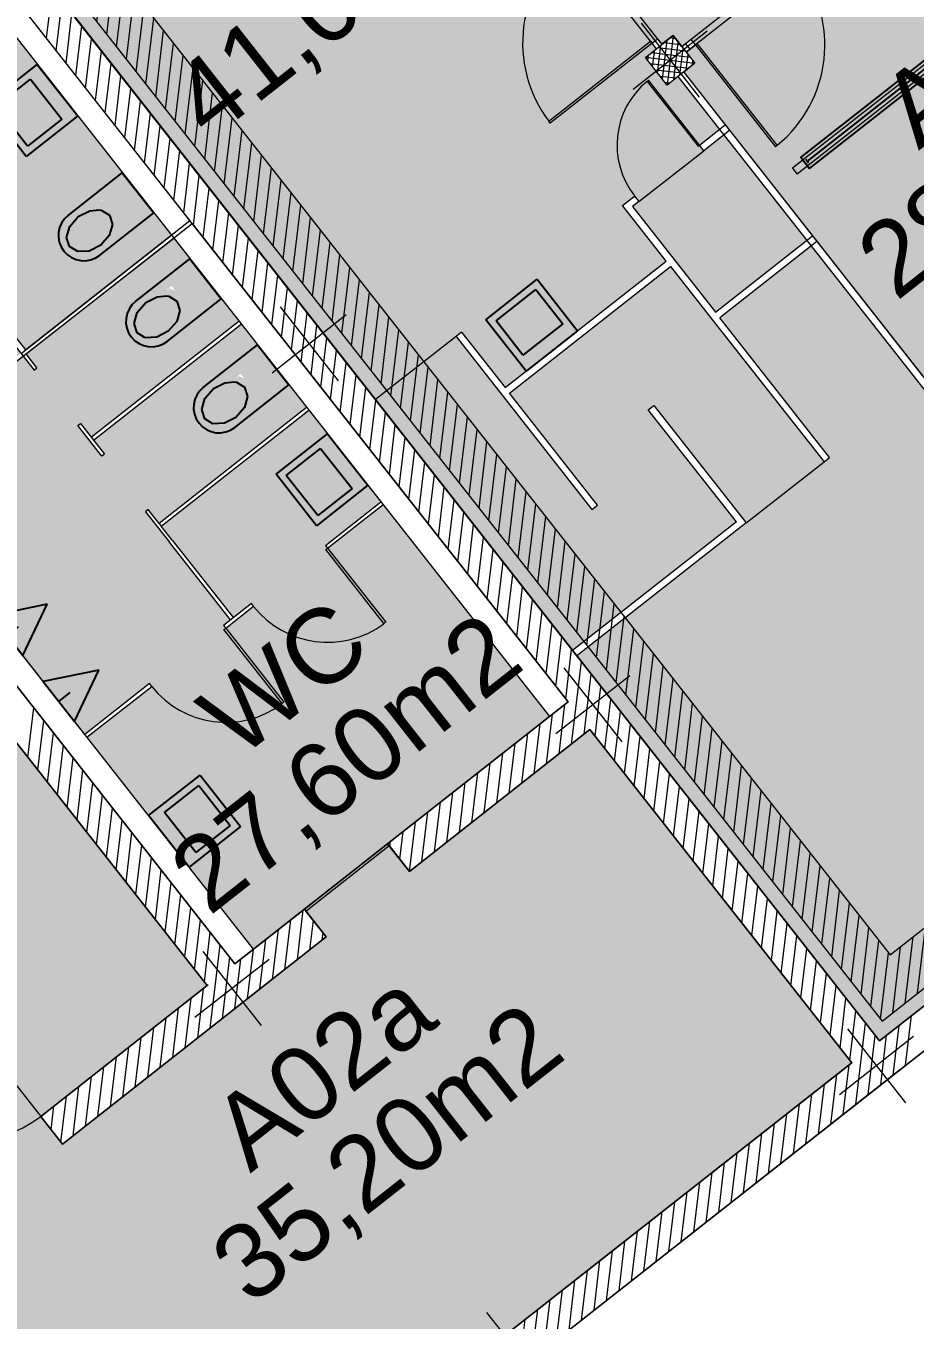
# Model space of a CAD drawing. Header units: metres. Extents: x 2540421 to 2540539, y 1181212 to 1181315.
# Drawn here: x 2540454.29 to 2540461.85, y 1181231.84 to 1181242.83 of the extents above; entities that cross this region are included whole.
import ezdxf

# ---------------------------------------------------------------- set-up
doc = ezdxf.new("R2010")
doc.units = ezdxf.units.M
doc.header["$LTSCALE"] = 5080
for name, color, linetype in [('A1I41---E-(appareils_sanitaires)', 7, 'Continuous'), ('Axe batim.', 7, 'Continuous'), ('Luminaire', 7, 'Continuous')]:
    doc.layers.add(name, color=color, linetype=linetype)
for name, color, linetype, lineweight in [('CLOISONS', 7, 'Continuous', 20), ('Detection incendie', 7, 'Continuous', 20), ('HEIG-FLOOR', 10, 'Continuous', 20), ('HEIG-PORTES', 130, 'Continuous', 20), ('HEIG-ROOM', 160, 'Continuous', 20), ('L_GENDE', 7, 'Continuous', 20), ('MURS_ET_PILIERS', 7, 'Continuous', 20), ('PORTES', 7, 'Continuous', 20), ('Surface', 7, 'Continuous', 20), ('TRAME-MUR', 7, 'Continuous', 20), ('Z-contour', 7, 'Continuous', 20), ('Z-couleur', 7, 'Continuous', 20)]:
    doc.layers.add(name, color=color, linetype=linetype, lineweight=lineweight)
doc.styles.add('Helvetica (bold)', font='arial.ttf', dxfattribs={"height": 150})

# ---------------------------------------------------------------- blocks, each defined once
blk = doc.blocks.new('A-100-D')
at = {"layer": 'PORTES', "linetype": 'Continuous', "lineweight": 20}
for p, q in [((0, 1000), (-20, 1000)), ((-20, 1000), (-20, 0)), ((0, 0), (0, 1000)), ((-20, 0), (0, 0))]:
    blk.add_line(p, q, dxfattribs=at)
blk.add_arc((0, 0), 1000, 91.1846, 180, dxfattribs=at)
blk = doc.blocks.new('Ice body-T5')
at = {"layer": 'Luminaire', "color": 5, "linetype": 'ByBlock', "ltscale": 0.35}
for p, q in [((20, -20), (20, 20)), ((20, 0), (1450, 0)), ((1450, -20), (1450, 20))]:
    blk.add_line(p, q, dxfattribs=at)
blk.add_lwpolyline([(0, -60), (1470, -60), (1470, 60), (0, 60)], close=True, dxfattribs=at)
blk = doc.blocks.new('LAVABO')
at = {"layer": 'A1I41---E-(appareils_sanitaires)'}
for points in [[(-556, 278), (0, 278)], [(-556, -278), (-556, 278)], [(0, 278), (0, 278)], [(0, 278), (0, -278)], [(-494, 216), (-123, 216)], [(-494, -216), (-494, 216)], [(-123, 216), (-123, 216)], [(-123, 216), (-123, -216)], [(-123, -216), (-494, -216)], [(0, -278), (-556, -278)]]:
    blk.add_lwpolyline(points, dxfattribs=at)
blk = doc.blocks.new('URINOIR')
at = {"layer": 'A1I41---E-(appareils_sanitaires)'}
for p, q in [((-216, 0), (0, -432)), ((216, 0), (-216, 0)), ((0, 0), (0, -123)), ((0, -432), (216, 0))]:
    blk.add_line(p, q, dxfattribs=at)
blk = doc.blocks.new('WC')
at = {"layer": 'A1I41---E-(appareils_sanitaires)'}
for p, q in [((0, -216), (0, 216)), ((586, 216), (0, 216)), ((338, 77), (417, 134)), ((417, 134), (525, 155)), ((525, 155), (633, 134)), ((633, 134), (712, 77)), ((309, 0), (338, 77)), ((338, -77), (309, 0)), ((712, 77), (741, 0)), ((741, 0), (712, -77)), ((349, -89), (338, -77)), ((417, -134), (349, -89)), ((712, -77), (633, -134)), ((586, -216), (0, -216)), ((525, -155), (417, -134)), ((633, -134), (525, -155))]:
    blk.add_line(p, q, dxfattribs=at)
blk.add_arc((586, 0), 216, 270, 90, dxfattribs=at)

msp = doc.modelspace()

# ---------------------------------------------------------------- hatches: boundary and pattern name
at = {"layer": 'Detection incendie', "linetype": 'Continuous', "lineweight": 0}
h = msp.add_hatch(dxfattribs=at)
h.set_pattern_fill('ANSI31', color=5, scale=0.03, angle=38.1665, style=0)
h.set_pattern_definition([(83.166527, (2540446.29578, 1180766.048435), (-0.09457336, 0.01133323), [])])
h.paths.add_polyline_path([(2540479, 1181248.587), (2540472.548, 1181256.796), (2540455.182, 1181243.147), (2540461.634, 1181234.938)], flags=16)
h.paths.add_polyline_path([(2540479.562, 1181248.52), (2540472.615, 1181257.358), (2540454.62, 1181243.214), (2540461.567, 1181234.376)])
at = {"layer": 'Z-couleur', "linetype": 'Continuous', "lineweight": 0, "true_color": 0xffd1ff}
msp.add_hatch(color=7, dxfattribs=at).paths.add_polyline_path([(2540465.255, 1181241.703), (2540465.215, 1181241.672), (2540465.03, 1181241.908), (2540465.12, 1181241.979), (2540462.896, 1181244.81), (2540462.805, 1181244.738), (2540462.731, 1181244.833), (2540461.284, 1181243.696), (2540461.237, 1181243.659), (2540461.2, 1181243.706), (2540461.247, 1181243.743), (2540462.694, 1181244.88), (2540462.618, 1181244.977), (2540462.623, 1181244.976), (2540462.71, 1181245.045), (2540460.49, 1181247.87), (2540460.48, 1181247.871), (2540460.395, 1181247.805), (2540460.321, 1181247.899), (2540458.874, 1181246.762), (2540458.827, 1181246.725), (2540457.569, 1181245.736), (2540457.491, 1181245.674), (2540457.565, 1181245.58), (2540457.471, 1181245.506), (2540457.495, 1181245.474), (2540457.532, 1181245.427), (2540457.674, 1181245.246), (2540458.669, 1181243.981), (2540458.622, 1181243.944), (2540457.627, 1181245.209), (2540454.703, 1181242.911), (2540457.261, 1181239.656), (2540457.945, 1181240.193), (2540457.992, 1181240.23), (2540458.363, 1181239.759), (2540459.731, 1181240.834), (2540459.36, 1181241.306), (2540459.462, 1181241.386), (2540459.499, 1181241.339), (2540460.05, 1181241.771), (2540460.013, 1181241.819), (2540460.186, 1181241.954), (2540459.833, 1181242.403), (2540459.739, 1181242.328), (2540459.554, 1181242.564), (2540459.648, 1181242.638), (2540459.611, 1181242.686), (2540459.658, 1181242.723), (2540459.695, 1181242.676), (2540459.792, 1181242.752), (2540459.792, 1181242.747), (2540459.864, 1181242.655), (2540459.895, 1181242.68), (2540459.942, 1181242.717), (2540459.979, 1181242.67), (2540459.901, 1181242.608), (2540459.977, 1181242.511), (2540459.972, 1181242.512), (2540459.881, 1181242.44), (2540462.105, 1181239.609), (2540462.2, 1181239.683), (2540462.385, 1181239.448), (2540462.291, 1181239.373), (2540462.315, 1181239.342), (2540462.352, 1181239.295), (2540462.305, 1181239.258), (2540462.243, 1181239.336), (2540462.149, 1181239.262), (2540461.964, 1181239.498), (2540462.058, 1181239.572), (2540460.964, 1181240.964), (2540460.186, 1181240.352), (2540461.119, 1181239.165), (2540461.072, 1181239.128), (2540460.411, 1181238.609), (2540458.973, 1181237.478), (2540461.543, 1181234.207), (2540464.468, 1181236.506), (2540463.331, 1181237.953), (2540463.294, 1181238), (2540463.341, 1181238.037), (2540464.515, 1181236.543), (2540467.479, 1181238.873)])
at = {"layer": 'Z-couleur', "linetype": 'Continuous', "lineweight": 0}
h = msp.add_hatch(color=40, dxfattribs=at)
h.paths.add_polyline_path([(2540452.754, 1181241.951), (2540452.742, 1181241.942), (2540452.695, 1181241.905), (2540451.909, 1181241.287), (2540451.862, 1181241.25), (2540451.516, 1181240.978), (2540453.011, 1181239.075), (2540453.562, 1181239.508), (2540453.58, 1181239.484), (2540453.03, 1181239.052), (2540454.791, 1181236.811), (2540455.341, 1181237.244), (2540455.36, 1181237.22), (2540454.809, 1181236.787), (2540456.224, 1181234.987), (2540456.657, 1181235.327), (2540457.364, 1181235.883), (2540458.74, 1181236.965), (2540457.325, 1181238.765), (2540456.854, 1181238.394), (2540456.835, 1181238.418), (2540457.307, 1181238.788), (2540456.695, 1181239.567), (2540455.441, 1181238.581), (2540455.534, 1181238.463), (2540456.053, 1181237.803), (2540456.206, 1181237.923), (2540456.225, 1181237.9), (2540455.989, 1181237.714), (2540455.97, 1181237.738), (2540456.029, 1181237.784), (2540455.51, 1181238.445), (2540455.306, 1181238.704), (2540455.33, 1181238.723), (2540455.422, 1181238.605), (2540456.676, 1181239.59), (2540456.12, 1181240.298), (2540454.866, 1181239.312), (2540454.959, 1181239.194), (2540454.935, 1181239.176), (2540454.731, 1181239.435), (2540454.755, 1181239.454), (2540454.848, 1181239.336), (2540456.102, 1181240.322), (2540455.546, 1181241.029), (2540454.292, 1181240.044), (2540454.384, 1181239.926), (2540454.361, 1181239.907), (2540454.268, 1181240.025), (2540454.209, 1181239.979), (2540454.19, 1181240.002), (2540454.249, 1181240.049)])
h.paths.add_polyline_path([(2540452.366, 1181240.201), (2540452.36, 1181240.196), (2540452.355, 1181240.203), (2540452.361, 1181240.208)], flags=16)
edge = h.paths.add_edge_path(flags=16)
edge.add_line((2540455.528, 1181240.622), (2540455.56, 1181240.582))
edge.add_ellipse((2540455.512, 1181240.596), major_axis=(0.0013, 0.0107), ratio=1, start_angle=45, end_angle=225, ccw=False)
edge.add_line((2540455.488, 1181240.591), (2540455.528, 1181240.622))
edge = h.paths.add_edge_path(flags=16)
edge.add_line((2540456.115, 1181239.876), (2540456.147, 1181239.835))
edge.add_ellipse((2540456.099, 1181239.849), major_axis=(0.0013, 0.0107), ratio=1, start_angle=45, end_angle=225, ccw=False)
edge.add_line((2540456.075, 1181239.844), (2540456.115, 1181239.876))
h.paths.add_polyline_path([(2540455.527, 1181236.18), (2540455.532, 1181236.174), (2540455.526, 1181236.169), (2540455.52, 1181236.175)], flags=16)
h.paths.add_polyline_path([(2540454.289, 1181240.079), (2540455.527, 1181241.053), (2540454.032, 1181242.956), (2540453.686, 1181242.684), (2540453.638, 1181242.647), (2540452.852, 1181242.029), (2540452.793, 1181241.982)], flags=17)
edge = h.paths.add_edge_path(flags=16)
edge.add_line((2540454.935, 1181241.355), (2540454.944, 1181241.343))
edge.add_ellipse((2540454.93, 1181241.347), major_axis=(-0.00315, 0.00038), ratio=1, start_angle=-45, end_angle=135, ccw=False)
edge.add_line((2540454.923, 1181241.345), (2540454.935, 1181241.355))
h.paths.add_polyline_path([(2540454.194, 1181242.41), (2540454.189, 1181242.417), (2540454.195, 1181242.422), (2540454.2, 1181242.415)], flags=16)
for color, points in [(40, [(2540460.149, 1181240.399), (2540460.927, 1181241.011), (2540460.223, 1181241.907), (2540460.05, 1181241.771), (2540459.499, 1181241.339), (2540459.444, 1181241.296)]), (2, [(2540460.139, 1181240.315), (2540459.768, 1181240.787), (2540458.4, 1181239.711), (2540459.148, 1181238.76), (2540459.1, 1181238.723), (2540457.945, 1181240.193), (2540457.261, 1181239.656), (2540458.936, 1181237.525), (2540460.327, 1181238.619), (2540459.579, 1181239.57), (2540459.627, 1181239.607), (2540460.411, 1181238.609), (2540461.072, 1181239.128)]), (131, [(2540454.601, 1181233.33), (2540454.416, 1181233.566), (2540453.86, 1181234.273), (2540452.187, 1181236.402), (2540450.402, 1181235.76), (2540453.186, 1181232.218), (2540452.95, 1181232.032), (2540453.692, 1181231.089), (2540453.928, 1181231.274), (2540455.411, 1181229.387), (2540461.307, 1181234.022), (2540459.083, 1181236.852), (2540457.55, 1181235.647), (2540457.364, 1181235.883), (2540456.657, 1181235.327), (2540456.842, 1181235.091)]), (131, [(2540454.163, 1181236.801), (2540452.92, 1181235.825), (2540454.033, 1181234.409), (2540453.86, 1181234.273), (2540454.416, 1181233.566), (2540455.831, 1181234.678)])]:
    msp.add_hatch(color=color, dxfattribs=at).paths.add_polyline_path(points)

# ---------------------------------------------------------------- linework, layer by layer
at = {"layer": 'A1I41---E-(appareils_sanitaires)', "linetype": 'Continuous', "lineweight": 20}
for p, q in [((2540454.571, 1181237.091), (2540454.131, 1181237.651)), ((2540454.791, 1181236.811), (2540454.571, 1181237.091))]:
    msp.add_line(p, q, dxfattribs=at)
at = {"layer": 'Axe batim.', "color": 250, "linetype": 'Continuous', "lineweight": 0}
for p, q in [((2540459.517, 1181242.854), (2540460.011, 1181242.225)), ((2540460.079, 1181242.786), (2540459.45, 1181242.292)), ((2540456.451, 1181240.444), (2540456.945, 1181239.815)), ((2540457.012, 1181240.376), (2540456.384, 1181239.882)), ((2540458.861, 1181237.377), (2540459.355, 1181236.748)), ((2540459.423, 1181237.31), (2540458.794, 1181236.816)), ((2540456.356, 1181234.9), (2540455.727, 1181234.406)), ((2540455.795, 1181234.967), (2540456.289, 1181234.338)), ((2540461.833, 1181234.244), (2540461.204, 1181233.749)), ((2540461.271, 1181234.311), (2540461.765, 1181233.682)), ((2540458.205, 1181231.901), (2540458.699, 1181231.272))]:
    msp.add_line(p, q, dxfattribs=at)
at = {"layer": 'CLOISONS', "linetype": 'Continuous', "lineweight": 20}
for p, q in [((2540454.032, 1181242.956), (2540458.74, 1181236.964)), ((2540459.942, 1181242.717), (2540459.895, 1181242.68)), ((2540459.979, 1181242.67), (2540459.942, 1181242.717)), ((2540459.895, 1181242.68), (2540459.864, 1181242.655)), ((2540459.895, 1181242.68), (2540459.932, 1181242.633)), ((2540459.901, 1181242.608), (2540459.979, 1181242.67)), ((2540462.058, 1181239.572), (2540459.833, 1181242.403)), ((2540459.881, 1181242.44), (2540462.105, 1181239.609)), ((2540460.013, 1181241.819), (2540460.233, 1181241.992)), ((2540460.27, 1181241.944), (2540460.05, 1181241.771)), ((2540460.05, 1181241.771), (2540460.013, 1181241.819)), ((2540459.36, 1181241.306), (2540459.462, 1181241.386)), ((2540459.462, 1181241.386), (2540459.499, 1181241.339)), ((2540459.731, 1181240.834), (2540459.36, 1181241.306)), ((2540459.499, 1181241.339), (2540459.444, 1181241.296)), ((2540459.444, 1181241.296), (2540460.149, 1181240.399)), ((2540454.249, 1181240.049), (2540455.527, 1181241.053)), ((2540456.224, 1181234.987), (2540451.516, 1181240.978)), ((2540454.209, 1181239.979), (2540455.546, 1181241.029)), ((2540460.149, 1181240.399), (2540460.974, 1181241.048)), ((2540461.011, 1181241.001), (2540460.186, 1181240.352)), ((2540458.363, 1181239.759), (2540459.731, 1181240.834)), ((2540458.4, 1181239.711), (2540459.768, 1181240.787)), ((2540459.768, 1181240.787), (2540460.139, 1181240.315)), ((2540456.102, 1181240.322), (2540454.848, 1181239.336)), ((2540454.866, 1181239.312), (2540456.12, 1181240.298)), ((2540460.139, 1181240.315), (2540461.072, 1181239.128)), ((2540461.119, 1181239.165), (2540460.186, 1181240.352)), ((2540457.992, 1181240.23), (2540457.945, 1181240.193)), ((2540457.945, 1181240.193), (2540459.1, 1181238.723)), ((2540457.992, 1181240.23), (2540458.363, 1181239.759)), ((2540454.268, 1181240.025), (2540454.361, 1181239.907)), ((2540454.384, 1181239.926), (2540454.292, 1181240.044)), ((2540454.361, 1181239.907), (2540454.384, 1181239.926)), ((2540459.148, 1181238.76), (2540458.4, 1181239.711)), ((2540456.676, 1181239.59), (2540455.422, 1181238.605)), ((2540455.441, 1181238.581), (2540456.695, 1181239.567)), ((2540459.579, 1181239.57), (2540459.627, 1181239.607)), ((2540460.327, 1181238.619), (2540459.579, 1181239.57)), ((2540459.627, 1181239.607), (2540460.411, 1181238.609)), ((2540454.731, 1181239.435), (2540454.755, 1181239.454)), ((2540454.935, 1181239.176), (2540454.731, 1181239.435)), ((2540454.755, 1181239.454), (2540454.959, 1181239.194)), ((2540454.848, 1181239.336), (2540454.866, 1181239.312)), ((2540454.959, 1181239.194), (2540454.935, 1181239.176)), ((2540461.072, 1181239.128), (2540461.119, 1181239.165)), ((2540456.835, 1181238.418), (2540457.307, 1181238.788)), ((2540456.854, 1181238.394), (2540457.325, 1181238.765)), ((2540459.1, 1181238.723), (2540459.148, 1181238.76)), ((2540455.33, 1181238.723), (2540455.306, 1181238.704)), ((2540455.306, 1181238.704), (2540455.51, 1181238.445)), ((2540455.422, 1181238.605), (2540455.33, 1181238.723)), ((2540455.422, 1181238.605), (2540455.441, 1181238.581)), ((2540455.534, 1181238.463), (2540455.441, 1181238.581)), ((2540460.327, 1181238.619), (2540458.936, 1181237.525)), ((2540460.411, 1181238.609), (2540458.973, 1181237.478)), ((2540456.029, 1181237.784), (2540455.51, 1181238.445)), ((2540455.534, 1181238.463), (2540456.053, 1181237.803)), ((2540456.835, 1181238.418), (2540456.854, 1181238.394)), ((2540456.206, 1181237.923), (2540455.97, 1181237.738)), ((2540455.989, 1181237.714), (2540456.225, 1181237.9)), ((2540456.225, 1181237.9), (2540456.206, 1181237.923)), ((2540456.053, 1181237.803), (2540456.029, 1181237.784)), ((2540455.97, 1181237.738), (2540455.989, 1181237.714)), ((2540455.341, 1181237.244), (2540454.791, 1181236.811)), ((2540454.809, 1181236.787), (2540455.36, 1181237.22)), ((2540455.36, 1181237.22), (2540455.341, 1181237.244))]:
    msp.add_line(p, q, dxfattribs=at)
at = {"layer": 'CLOISONS', "color": 7, "linetype": 'Continuous', "lineweight": 0}
for p, q in [((2540459.611, 1181242.686), (2540459.658, 1181242.723)), ((2540459.658, 1181242.723), (2540459.695, 1181242.676)), ((2540459.554, 1181242.564), (2540459.648, 1181242.638)), ((2540459.648, 1181242.638), (2540459.611, 1181242.686)), ((2540459.554, 1181242.564), (2540459.563, 1181242.572))]:
    msp.add_line(p, q, dxfattribs=at)
at = {"layer": 'Detection incendie', "color": 5, "linetype": 'Continuous', "lineweight": 20, "flags": 128}
for points in [[(2540479.562, 1181248.52), (2540472.615, 1181257.358), (2540454.62, 1181243.214), (2540461.567, 1181234.376)], [(2540479, 1181248.587), (2540472.548, 1181256.796), (2540455.182, 1181243.147), (2540461.634, 1181234.938)]]:
    msp.add_lwpolyline(points, close=True, dxfattribs=at)
at = {"layer": 'HEIG-FLOOR', "flags": 128}
msp.add_lwpolyline([(2540502.932, 1181301.461), (2540426.04, 1181241.026), (2540433.455, 1181231.591), (2540439.643, 1181236.454), (2540441.867, 1181233.624), (2540441.812, 1181233.581), (2540442.847, 1181232.264), (2540440.017, 1181230.039), (2540438.982, 1181231.356), (2540438.746, 1181231.171), (2540439.781, 1181229.854), (2540433.649, 1181225.034), (2540433.834, 1181224.798), (2540436.9, 1181227.208), (2540443.071, 1181219.357), (2540449.235, 1181224.202), (2540451.645, 1181221.136), (2540457.954, 1181226.095), (2540455.569, 1181229.13), (2540501.621, 1181265.326)], dxfattribs=at)
at = {"layer": 'HEIG-PORTES', "linetype": 'Continuous', "lineweight": 20}
for p, q in [((2540458.734, 1181242.022), (2540459.599, 1181242.701)), ((2540459.599, 1181242.701), (2540459.611, 1181242.686)), ((2540459.611, 1181242.686), (2540458.746, 1181242.006)), ((2540459.995, 1181242.682), (2540459.979, 1181242.67)), ((2540459.979, 1181242.67), (2540460.659, 1181241.805)), ((2540460.675, 1181241.818), (2540459.995, 1181242.682)), ((2540458.746, 1181242.006), (2540458.734, 1181242.022)), ((2540460.659, 1181241.805), (2540460.675, 1181241.818))]:
    msp.add_line(p, q, dxfattribs=at)
for centre, start, end in [((2540459.611, 1181242.686), 128.1665, 217.2681), ((2540459.979, 1181242.67), 309.065, 38.1665)]:
    msp.add_arc(centre, 1.1, start, end, dxfattribs=at)
at = {"layer": 'HEIG-ROOM', "flags": 128}
for points in [[(2540459.79, 1181242.75), (2540459.695, 1181242.676), (2540457.471, 1181245.506), (2540457.565, 1181245.58), (2540457.491, 1181245.674), (2540460.321, 1181247.899), (2540460.395, 1181247.805), (2540460.486, 1181247.876), (2540462.71, 1181245.045), (2540462.62, 1181244.974), (2540462.694, 1181244.88), (2540459.864, 1181242.655)], [(2540457.627, 1181245.209), (2540454.703, 1181242.911), (2540461.543, 1181234.207), (2540464.468, 1181236.506), (2540462.243, 1181239.336), (2540462.149, 1181239.262), (2540461.964, 1181239.498), (2540462.058, 1181239.572), (2540459.833, 1181242.403), (2540459.739, 1181242.328), (2540459.554, 1181242.564), (2540459.648, 1181242.638)], [(2540465.255, 1181241.703), (2540465.215, 1181241.672), (2540465.03, 1181241.908), (2540465.12, 1181241.979), (2540462.896, 1181244.81), (2540462.805, 1181244.738), (2540462.731, 1181244.833), (2540459.901, 1181242.608), (2540459.975, 1181242.514), (2540459.881, 1181242.44), (2540462.105, 1181239.609), (2540462.2, 1181239.683), (2540462.385, 1181239.448), (2540462.291, 1181239.373), (2540464.515, 1181236.543), (2540467.479, 1181238.873)], [(2540454.289, 1181240.079), (2540452.793, 1181241.982), (2540454.189, 1181243.079), (2540455.684, 1181241.176)], [(2540454.268, 1181240.025), (2540455.703, 1181241.153), (2540458.897, 1181237.088), (2540456.067, 1181234.863), (2540451.358, 1181240.854), (2540452.754, 1181241.951)], [(2540452.92, 1181235.825), (2540454.163, 1181236.801), (2540455.831, 1181234.678), (2540454.416, 1181233.566), (2540454.601, 1181233.33), (2540456.842, 1181235.091), (2540456.669, 1181235.311), (2540457.377, 1181235.867), (2540457.55, 1181235.647), (2540459.083, 1181236.852), (2540461.307, 1181234.022), (2540455.411, 1181229.387), (2540453.928, 1181231.274), (2540453.186, 1181232.218), (2540450.402, 1181235.76), (2540452.187, 1181236.402), (2540453.86, 1181234.273), (2540454.033, 1181234.409)]]:
    msp.add_lwpolyline(points, close=True, dxfattribs=at)
at = {"layer": 'Luminaire', "color": 5, "linetype": 'Continuous', "lineweight": 20}
for p, q in [((2540463.476, 1181243.723), (2540460.803, 1181241.622)), ((2540463.516, 1181243.673), (2540460.843, 1181241.572)), ((2540460.803, 1181241.622), (2540460.843, 1181241.572))]:
    msp.add_line(p, q, dxfattribs=at)
at = {"layer": 'MURS_ET_PILIERS', "color": 7, "linetype": 'Continuous', "lineweight": 20}
for p, q in [((2540461.543, 1181234.207), (2540501.169, 1181265.352)), ((2540461.543, 1181234.207), (2540454.313, 1181243.406)), ((2540458.897, 1181237.088), (2540454.077, 1181243.221)), ((2540459.554, 1181242.564), (2540459.79, 1181242.75)), ((2540459.79, 1181242.75), (2540459.975, 1181242.514)), ((2540459.739, 1181242.328), (2540459.554, 1181242.564)), ((2540459.554, 1181242.564), (2540459.554, 1181242.564)), ((2540459.975, 1181242.514), (2540459.739, 1181242.328)), ((2540456.067, 1181234.863), (2540451.247, 1181240.996)), ((2540461.729, 1181233.971), (2540467.861, 1181238.791)), ((2540457.364, 1181235.883), (2540458.897, 1181237.088)), ((2540455.831, 1181234.678), (2540454.163, 1181236.801)), ((2540457.55, 1181235.647), (2540459.083, 1181236.852)), ((2540461.307, 1181234.022), (2540459.083, 1181236.852)), ((2540457.55, 1181235.647), (2540457.364, 1181235.883)), ((2540457.55, 1181235.647), (2540457.364, 1181235.883)), ((2540461.307, 1181234.022), (2540459.824, 1181235.909)), ((2540456.067, 1181234.863), (2540456.657, 1181235.327)), ((2540456.842, 1181235.091), (2540456.657, 1181235.327)), ((2540454.601, 1181233.33), (2540456.842, 1181235.091)), ((2540455.839, 1181234.684), (2540454.416, 1181233.566)), ((2540461.311, 1181234.025), (2540455.411, 1181229.387)), ((2540461.729, 1181233.971), (2540455.569, 1181229.13)), ((2540454.416, 1181233.566), (2540454.601, 1181233.33))]:
    msp.add_line(p, q, dxfattribs=at)
at = {"layer": 'PORTES', "linetype": 'Continuous', "lineweight": 20}
for p, q in [((2540456.838, 1181238.382), (2540456.854, 1181238.394)), ((2540457.332, 1181237.753), (2540456.838, 1181238.382)), ((2540456.854, 1181238.394), (2540457.348, 1181237.765)), ((2540457.348, 1181237.765), (2540457.332, 1181237.753)), ((2540455.973, 1181237.702), (2540455.989, 1181237.714)), ((2540456.467, 1181237.073), (2540455.973, 1181237.702)), ((2540455.989, 1181237.714), (2540456.483, 1181237.085)), ((2540456.483, 1181237.085), (2540456.467, 1181237.073)), ((2540456.657, 1181235.327), (2540457.364, 1181235.883)), ((2540457.364, 1181235.883), (2540457.377, 1181235.867)), ((2540456.669, 1181235.311), (2540457.377, 1181235.867))]:
    msp.add_line(p, q, dxfattribs=at)
for centre, end in [((2540456.854, 1181238.394), 306.6024), ((2540455.989, 1181237.714), 306.3823)]:
    msp.add_arc(centre, 0.8, 218.1665, end, dxfattribs=at)
at = {"layer": 'TRAME-MUR', "color": 7, "linetype": 'Continuous', "lineweight": 20}
for p, q in [((2540501.59, 1181265.301), (2540455.569, 1181229.13)), ((2540461.543, 1181234.207), (2540501.169, 1181265.352)), ((2540454.313, 1181243.406), (2540461.543, 1181234.207)), ((2540458.897, 1181237.088), (2540454.077, 1181243.221)), ((2540451.25, 1181240.992), (2540456.067, 1181234.863)), ((2540457.364, 1181235.883), (2540458.897, 1181237.088)), ((2540455.831, 1181234.678), (2540454.163, 1181236.801)), ((2540459.083, 1181236.852), (2540457.55, 1181235.647)), ((2540461.307, 1181234.022), (2540459.083, 1181236.852)), ((2540457.55, 1181235.647), (2540457.364, 1181235.883)), ((2540456.067, 1181234.863), (2540456.657, 1181235.327)), ((2540456.657, 1181235.327), (2540456.842, 1181235.091)), ((2540456.842, 1181235.091), (2540454.601, 1181233.33)), ((2540454.416, 1181233.566), (2540455.831, 1181234.678)), ((2540455.411, 1181229.387), (2540461.307, 1181234.022)), ((2540454.601, 1181233.33), (2540454.416, 1181233.566))]:
    msp.add_line(p, q, dxfattribs=at)
at = {"layer": 'TRAME-MUR', "linetype": 'Continuous', "lineweight": 0}
for p, q in [((2540454.465, 1181242.727), (2540454.516, 1181243.148)), ((2540454.548, 1181242.621), (2540454.599, 1181243.042)), ((2540454.632, 1181242.515), (2540454.682, 1181242.937)), ((2540454.715, 1181242.409), (2540454.765, 1181242.831)), ((2540454.798, 1181242.304), (2540454.849, 1181242.725)), ((2540459.7, 1181242.379), (2540459.739, 1181242.71)), ((2540459.742, 1181242.331), (2540459.792, 1181242.747)), ((2540459.81, 1181242.723), (2540459.763, 1181242.729)), ((2540454.881, 1181242.198), (2540454.932, 1181242.619)), ((2540459.935, 1181242.564), (2540459.604, 1181242.604)), ((2540459.616, 1181242.484), (2540459.634, 1181242.627)), ((2540459.894, 1181242.617), (2540459.657, 1181242.646)), ((2540459.658, 1181242.431), (2540459.686, 1181242.669)), ((2540459.852, 1181242.67), (2540459.71, 1181242.687)), ((2540459.795, 1181242.372), (2540459.833, 1181242.694)), ((2540459.848, 1181242.414), (2540459.875, 1181242.641)), ((2540454.965, 1181242.092), (2540455.015, 1181242.513)), ((2540459.972, 1181242.512), (2540459.556, 1181242.562)), ((2540459.575, 1181242.537), (2540459.581, 1181242.586)), ((2540459.92, 1181242.47), (2540459.597, 1181242.509)), ((2540459.901, 1181242.456), (2540459.917, 1181242.588)), ((2540459.954, 1181242.497), (2540459.958, 1181242.535)), ((2540455.048, 1181241.986), (2540455.098, 1181242.407)), ((2540459.867, 1181242.429), (2540459.639, 1181242.456)), ((2540459.814, 1181242.387), (2540459.68, 1181242.403)), ((2540455.131, 1181241.88), (2540455.182, 1181242.301)), ((2540459.761, 1181242.345), (2540459.722, 1181242.35)), ((2540455.214, 1181241.774), (2540455.265, 1181242.195)), ((2540455.298, 1181241.668), (2540455.348, 1181242.089)), ((2540455.381, 1181241.562), (2540455.431, 1181241.983)), ((2540455.464, 1181241.456), (2540455.515, 1181241.878)), ((2540455.547, 1181241.35), (2540455.598, 1181241.772)), ((2540455.631, 1181241.244), (2540455.681, 1181241.666)), ((2540455.714, 1181241.139), (2540455.764, 1181241.56)), ((2540455.797, 1181241.033), (2540455.848, 1181241.454)), ((2540455.88, 1181240.927), (2540455.931, 1181241.348)), ((2540455.964, 1181240.821), (2540456.014, 1181241.242)), ((2540456.047, 1181240.715), (2540456.097, 1181241.136)), ((2540456.13, 1181240.609), (2540456.181, 1181241.03)), ((2540456.213, 1181240.503), (2540456.264, 1181240.924)), ((2540456.297, 1181240.397), (2540456.347, 1181240.818)), ((2540456.38, 1181240.291), (2540456.43, 1181240.713)), ((2540456.463, 1181240.185), (2540456.513, 1181240.607)), ((2540456.546, 1181240.079), (2540456.597, 1181240.501)), ((2540456.629, 1181239.974), (2540456.68, 1181240.395)), ((2540456.713, 1181239.868), (2540456.763, 1181240.289)), ((2540456.796, 1181239.762), (2540456.846, 1181240.183)), ((2540456.879, 1181239.656), (2540456.93, 1181240.077)), ((2540456.962, 1181239.55), (2540457.013, 1181239.971)), ((2540457.046, 1181239.444), (2540457.096, 1181239.865)), ((2540457.129, 1181239.338), (2540457.179, 1181239.759)), ((2540457.212, 1181239.232), (2540457.263, 1181239.653)), ((2540457.295, 1181239.126), (2540457.346, 1181239.548)), ((2540457.379, 1181239.02), (2540457.429, 1181239.442)), ((2540457.462, 1181238.915), (2540457.512, 1181239.336)), ((2540457.545, 1181238.809), (2540457.596, 1181239.23)), ((2540457.628, 1181238.703), (2540457.679, 1181239.124)), ((2540457.712, 1181238.597), (2540457.762, 1181239.018)), ((2540457.795, 1181238.491), (2540457.845, 1181238.912)), ((2540457.878, 1181238.385), (2540457.929, 1181238.806)), ((2540457.961, 1181238.279), (2540458.012, 1181238.7)), ((2540458.045, 1181238.173), (2540458.095, 1181238.594)), ((2540458.128, 1181238.067), (2540458.178, 1181238.488)), ((2540458.211, 1181237.961), (2540458.262, 1181238.383)), ((2540458.294, 1181237.855), (2540458.345, 1181238.277)), ((2540458.378, 1181237.75), (2540458.428, 1181238.171)), ((2540458.461, 1181237.644), (2540458.511, 1181238.065)), ((2540458.544, 1181237.538), (2540458.594, 1181237.959)), ((2540458.627, 1181237.432), (2540458.678, 1181237.853)), ((2540458.71, 1181237.326), (2540458.761, 1181237.747)), ((2540458.794, 1181237.22), (2540458.844, 1181237.641)), ((2540458.877, 1181237.114), (2540458.927, 1181237.535)), ((2540458.927, 1181236.73), (2540459.011, 1181237.429)), ((2540459.033, 1181236.813), (2540459.094, 1181237.324)), ((2540459.127, 1181236.796), (2540459.177, 1181237.218)), ((2540459.21, 1181236.69), (2540459.26, 1181237.112)), ((2540454.308, 1181236.615), (2540454.359, 1181237.037)), ((2540458.715, 1181236.563), (2540458.765, 1181236.984)), ((2540458.821, 1181236.646), (2540458.871, 1181237.068)), ((2540459.293, 1181236.585), (2540459.344, 1181237.006)), ((2540454.392, 1181236.51), (2540454.442, 1181236.931)), ((2540458.609, 1181236.48), (2540458.66, 1181236.901)), ((2540459.376, 1181236.479), (2540459.427, 1181236.9)), ((2540454.475, 1181236.404), (2540454.525, 1181236.825)), ((2540458.503, 1181236.397), (2540458.554, 1181236.818)), ((2540459.46, 1181236.373), (2540459.51, 1181236.794)), ((2540454.558, 1181236.298), (2540454.609, 1181236.719)), ((2540458.291, 1181236.23), (2540458.342, 1181236.651)), ((2540458.397, 1181236.313), (2540458.448, 1181236.735)), ((2540459.543, 1181236.267), (2540459.593, 1181236.688)), ((2540454.641, 1181236.192), (2540454.692, 1181236.613)), ((2540458.185, 1181236.147), (2540458.236, 1181236.568)), ((2540459.626, 1181236.161), (2540459.677, 1181236.582)), ((2540454.725, 1181236.086), (2540454.775, 1181236.507)), ((2540458.08, 1181236.064), (2540458.13, 1181236.485)), ((2540459.709, 1181236.055), (2540459.76, 1181236.476)), ((2540454.808, 1181235.98), (2540454.858, 1181236.401)), ((2540457.974, 1181235.98), (2540458.024, 1181236.402)), ((2540459.793, 1181235.949), (2540459.843, 1181236.37)), ((2540454.891, 1181235.874), (2540454.942, 1181236.295)), ((2540457.762, 1181235.814), (2540457.812, 1181236.235)), ((2540457.868, 1181235.897), (2540457.918, 1181236.318)), ((2540459.876, 1181235.843), (2540459.926, 1181236.264)), ((2540454.974, 1181235.768), (2540455.025, 1181236.189)), ((2540457.656, 1181235.731), (2540457.706, 1181236.152)), ((2540459.959, 1181235.737), (2540460.01, 1181236.159)), ((2540455.058, 1181235.662), (2540455.108, 1181236.084)), ((2540457.55, 1181235.648), (2540457.6, 1181236.069)), ((2540460.042, 1181235.631), (2540460.093, 1181236.053)), ((2540455.141, 1181235.556), (2540455.191, 1181235.978)), ((2540457.383, 1181235.859), (2540457.389, 1181235.902)), ((2540457.467, 1181235.753), (2540457.495, 1181235.986)), ((2540460.126, 1181235.525), (2540460.176, 1181235.947)), ((2540455.224, 1181235.45), (2540455.275, 1181235.872)), ((2540460.209, 1181235.42), (2540460.259, 1181235.841)), ((2540455.307, 1181235.345), (2540455.358, 1181235.766)), ((2540460.292, 1181235.314), (2540460.343, 1181235.735)), ((2540455.391, 1181235.239), (2540455.441, 1181235.66)), ((2540455.474, 1181235.133), (2540455.524, 1181235.554)), ((2540460.375, 1181235.208), (2540460.426, 1181235.629)), ((2540455.557, 1181235.027), (2540455.607, 1181235.448)), ((2540460.459, 1181235.102), (2540460.509, 1181235.523)), ((2540455.64, 1181234.921), (2540455.691, 1181235.342)), ((2540460.542, 1181234.996), (2540460.592, 1181235.417)), ((2540455.723, 1181234.815), (2540455.774, 1181235.236)), ((2540456.491, 1181234.815), (2540456.541, 1181235.236)), ((2540456.597, 1181234.898), (2540456.647, 1181235.32)), ((2540456.703, 1181234.982), (2540456.733, 1181235.23)), ((2540460.625, 1181234.89), (2540460.675, 1181235.311)), ((2540455.807, 1181234.709), (2540455.857, 1181235.13)), ((2540456.385, 1181234.732), (2540456.436, 1181235.153)), ((2540456.809, 1181235.065), (2540456.816, 1181235.124)), ((2540460.708, 1181234.784), (2540460.759, 1181235.205)), ((2540455.856, 1181234.316), (2540455.94, 1181235.024)), ((2540456.279, 1181234.649), (2540456.33, 1181235.07)), ((2540460.791, 1181234.678), (2540460.842, 1181235.099)), ((2540455.961, 1181234.399), (2540456.024, 1181234.919)), ((2540456.067, 1181234.482), (2540456.118, 1181234.903)), ((2540456.173, 1181234.565), (2540456.224, 1181234.987)), ((2540460.875, 1181234.572), (2540460.925, 1181234.994)), ((2540460.958, 1181234.466), (2540461.008, 1181234.888)), ((2540461.041, 1181234.361), (2540461.092, 1181234.782)), ((2540461.124, 1181234.255), (2540461.175, 1181234.676)), ((2540455.644, 1181234.149), (2540455.694, 1181234.57)), ((2540455.75, 1181234.232), (2540455.8, 1181234.654)), ((2540461.208, 1181234.149), (2540461.258, 1181234.57)), ((2540455.538, 1181234.066), (2540455.588, 1181234.487)), ((2540461.291, 1181234.043), (2540461.341, 1181234.464)), ((2540455.432, 1181233.983), (2540455.482, 1181234.404)), ((2540461.342, 1181233.667), (2540461.425, 1181234.358)), ((2540461.765, 1181234), (2540461.816, 1181234.422)), ((2540455.22, 1181233.816), (2540455.271, 1181234.237)), ((2540455.326, 1181233.899), (2540455.376, 1181234.321)), ((2540461.448, 1181233.751), (2540461.508, 1181234.252)), ((2540461.554, 1181233.834), (2540461.604, 1181234.255)), ((2540461.66, 1181233.917), (2540461.71, 1181234.338)), ((2540455.114, 1181233.733), (2540455.165, 1181234.154)), ((2540455.008, 1181233.65), (2540455.059, 1181234.071)), ((2540454.796, 1181233.483), (2540454.847, 1181233.905)), ((2540454.902, 1181233.567), (2540454.953, 1181233.988)), ((2540461.13, 1181233.501), (2540461.181, 1181233.922)), ((2540461.236, 1181233.584), (2540461.286, 1181234.005)), ((2540454.691, 1181233.4), (2540454.741, 1181233.821)), ((2540461.024, 1181233.418), (2540461.075, 1181233.839)), ((2540454.588, 1181233.347), (2540454.635, 1181233.738)), ((2540460.918, 1181233.334), (2540460.969, 1181233.756)), ((2540454.422, 1181233.558), (2540454.423, 1181233.572)), ((2540454.505, 1181233.453), (2540454.529, 1181233.655)), ((2540460.706, 1181233.168), (2540460.757, 1181233.589)), ((2540460.812, 1181233.251), (2540460.863, 1181233.672)), ((2540460.601, 1181233.085), (2540460.651, 1181233.506)), ((2540460.495, 1181233.001), (2540460.545, 1181233.423)), ((2540460.283, 1181232.835), (2540460.333, 1181233.256)), ((2540460.389, 1181232.918), (2540460.439, 1181233.339)), ((2540460.177, 1181232.752), (2540460.227, 1181233.173)), ((2540460.071, 1181232.668), (2540460.121, 1181233.09)), ((2540459.859, 1181232.502), (2540459.91, 1181232.923)), ((2540459.965, 1181232.585), (2540460.016, 1181233.006)), ((2540459.753, 1181232.419), (2540459.804, 1181232.84)), ((2540459.647, 1181232.335), (2540459.698, 1181232.757)), ((2540459.436, 1181232.169), (2540459.486, 1181232.59)), ((2540459.541, 1181232.252), (2540459.592, 1181232.674)), ((2540459.33, 1181232.086), (2540459.38, 1181232.507)), ((2540459.224, 1181232.003), (2540459.274, 1181232.424)), ((2540459.012, 1181231.836), (2540459.062, 1181232.257)), ((2540459.118, 1181231.919), (2540459.168, 1181232.341)), ((2540458.906, 1181231.753), (2540458.956, 1181232.174)), ((2540458.8, 1181231.67), (2540458.851, 1181232.091)), ((2540458.588, 1181231.503), (2540458.639, 1181231.924)), ((2540458.694, 1181231.586), (2540458.745, 1181232.008)), ((2540458.482, 1181231.42), (2540458.533, 1181231.841))]:
    msp.add_line(p, q, dxfattribs=at)
at = {"layer": 'Z-contour', "linetype": 'Continuous', "lineweight": 0}
for p, q in [((2540459.499, 1181241.339), (2540460.05, 1181241.771)), ((2540457.945, 1181240.193), (2540457.261, 1181239.656)), ((2540460.411, 1181238.609), (2540461.072, 1181239.128)), ((2540456.657, 1181235.327), (2540457.364, 1181235.883)), ((2540453.86, 1181234.273), (2540454.416, 1181233.566))]:
    msp.add_line(p, q, dxfattribs=at)
at = {"layer": 'Z-contour', "color": 5, "linetype": 'Continuous', "lineweight": 20}
msp.add_line((2540464.468, 1181236.506), (2540461.543, 1181234.207), dxfattribs=at)

# ---------------------------------------------------------------- block references
at = {"layer": 'A1I41---E-(appareils_sanitaires)', "color": 1, "linetype": 'Continuous', "lineweight": 20, "xscale": 0.000999999999985448, "yscale": 0.000999999999985448, "zscale": 0.000999999999985448}
for name, p, rotation in [('LAVABO', (2540454.559, 1181242.285), 38.16652723517746), ('LAVABO', (2540457.025, 1181239.147), 38.16652723517746), ('URINOIR', (2540454.571, 1181237.091), 128.1665272351775), ('LAVABO', (2540455.505, 1181235.903), 218.1665272351774)]:
    msp.add_blockref(name, p, dxfattribs=dict(at, rotation=rotation))
at = {"layer": 'A1I41---E-(appareils_sanitaires)', "linetype": 'Continuous', "lineweight": 20, "xscale": 0.000999999999985448, "yscale": 0.000999999999985448, "zscale": 0.000999999999985448}
for name, p, rotation in [('WC', (2540455.243, 1181241.414), 218.1665272351774), ('WC', (2540455.817, 1181240.683), 218.1665272351774), ('LAVABO', (2540458.76, 1181240.07), 308.1665272351775), ('WC', (2540456.392, 1181239.952), 218.1665272351774), ('URINOIR', (2540454.131, 1181237.651), 128.1665272351775)]:
    msp.add_blockref(name, p, dxfattribs=dict(at, rotation=rotation))
at = {"layer": 'Luminaire', "color": 5, "linetype": 'ByBlock', "xscale": 0.000999999999985448, "yscale": 0.000999999999985448, "zscale": 0.000999999999985448, "rotation": 38.16652723517746}
msp.add_blockref('Ice body-T5', (2540460.913, 1181241.668), dxfattribs=at)
at = {"layer": 'PORTES', "linetype": 'Continuous', "lineweight": 20}
for p, xscale, yscale, zscale, rotation in [((2540460.013, 1181241.819), 0.0006999999999970897, 0.0006999999999970897, 0.0006999999999970897, 38.16652723517746), ((2540453.86, 1181234.273), 0.0009000000000014552, 0.0009000000000014552, 0.0009000000000014552, 128.1665272351775)]:
    msp.add_blockref('A-100-D', p, dxfattribs=dict(at, xscale=xscale, yscale=yscale, zscale=zscale, rotation=rotation))

# ---------------------------------------------------------------- texts
at = {"layer": 'L_GENDE', "color": 7, "linetype": 'Continuous', "lineweight": 0, "style": 'Helvetica (bold)'}
for s, p in [('A06b', (2540461.876, 1181241.77)), ('WC', (2540456.097, 1181236.591)), ('A02a', (2540456.196, 1181233.079))]:
    msp.add_text(s, height=0.6326, rotation=38.1665, dxfattribs=at).set_placement(p)
at = {"layer": 'Surface', "color": 7, "linetype": 'Continuous', "lineweight": 0, "style": 'Helvetica (bold)'}
for s, p in [('41,00m2', (2540455.851, 1181241.85)), ('28,00m2', (2540461.685, 1181240.486)), ('27,60m2', (2540455.847, 1181235.262)), ('35,20m2', (2540456.199, 1181231.948))]:
    msp.add_text(s, height=0.6326, rotation=38.1665, dxfattribs=at).set_placement(p)

doc.saveas('drawing.dxf')
